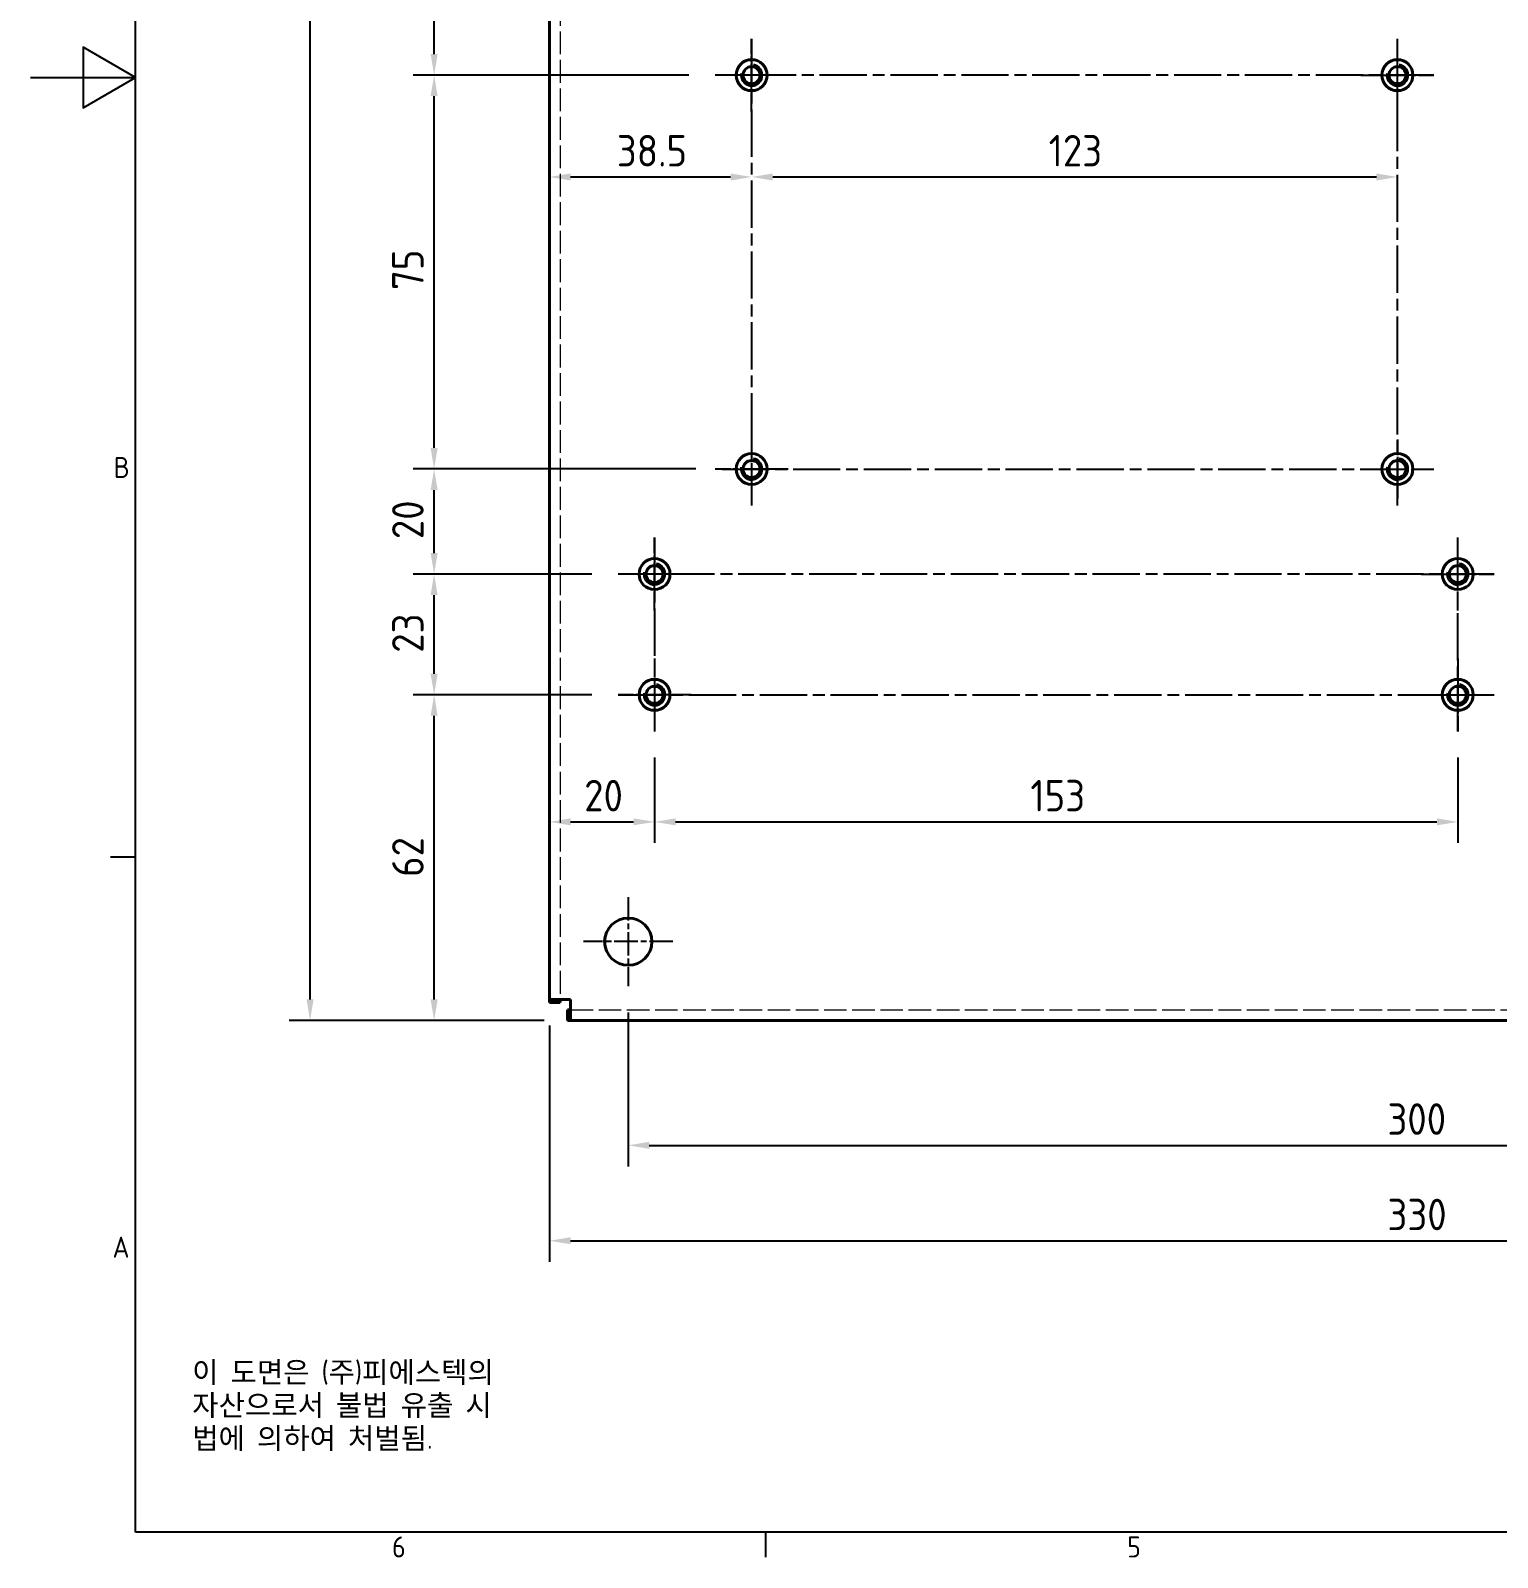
# Model space of a CAD drawing. Header units: millimetres. Extents: x 0 to 840, y 0 to 594.
# Drawn here: x 0 to 279.4, y 15.2 to 305.9 of the extents above; entities that cross this region are included whole.
import ezdxf

# ---------------------------------------------------------------- set-up
doc = ezdxf.new("R2010")
doc.units = ezdxf.units.MM
doc.header["$LTSCALE"] = 2
doc.linetypes.add('CHAIN', pattern=[0.3543, 0.2362, -0.0295, 0.0591, -0.0295])
doc.linetypes.add('DASHED', pattern=[0.2067, 0.1654, -0.0413])
doc.layers.get('0').update_dxf_attribs({"color": 3, "lineweight": 25})
for name, color, linetype, lineweight in [('가려진 것(ISO)', 2, 'DASHED', 18), ('가시적인 것(ISO)', 3, 'Continuous', 40), ('가시적인 좁은 것(ISO)', 3, 'Continuous', 35), ('경계(ISO)', 7, 'Continuous', 25), ('기호(ISO)', 5, 'Continuous', 25), ('중심 표식(ISO)', 1, 'Continuous', 25), ('중심선(ISO)', 1, 'Continuous', 25), ('치수(ISO)', 2, 'Continuous', 25)]:
    doc.layers.add(name, color=color, linetype=linetype, lineweight=lineweight)
doc.styles.add('문자 텍스트_PSTEK_POSCO', font='isocp.shx')
doc.styles.add('치수 텍스트_PSTEK_POSCO', font='isocp.shx')
doc.dimstyles.new('치수_PSTEK_POSCO', dxfattribs={"dimscale": 2, "dimtxt": 3, "dimasz": 2, "dimexe": 2, "dimexo": 2.5, "dimgap": 1, "dimtad": 1, "dimrnd": 1e-08, "dimdsep": 46, "dimtxsty": '치수 텍스트_PSTEK_POSCO', "dimcen": 0.09, "dimdle": 10, "dimclrd": 7, "dimclre": 7, "dimclrt": 2, "dimadec": 1, "dimazin": 2, "dimtfac": 1, "dimtmove": 0, "dimatfit": 3, "dimfxl": 0, "dimtolj": 1, "dimlwd": -1, "dimlwe": -1, "dimarcsym": 0})

# ---------------------------------------------------------------- blocks, each defined once
blk = doc.blocks.new('경계 Default Border')
at = {"layer": '경계(ISO)'}
for p, q in [((10, 74.25), (7.6, 74.25)), ((70, 10), (70, 7.6))]:
    blk.add_line(p, q, dxfattribs=at)
at = {"layer": '경계(ISO)', "flags": 128}
for points in [[(10, 10), (10, 287), (410, 287), (410, 10), (10, 10)], [(0, 148.5), (10, 148.5), (5, 151.39), (5, 145.61), (10, 148.5)]]:
    blk.add_lwpolyline(points, dxfattribs=at)
at = {"layer": '경계(ISO)', "color": 2, "char_height": 2, "attachment_point": 7, "style": '문자 텍스트_PSTEK_POSCO'}
for s, insert in [('B', (7.92, 110.36)), ('A', (7.81, 36.12)), ('6', (34.43, 7.58)), ('5', (104.43, 7.58))]:
    blk.add_mtext(s, dxfattribs=dict(at, insert=insert))
blk = doc.blocks.new('*D22')
at = {"layer": 'Defpoints', "color": 0, "transparency": 16777216}
for p in [(76.87, 179.43), (111.9, 179.43), (102.85, 117.43)]:
    blk.add_point(p, dxfattribs=at)
at = {"layer": '치수(ISO)', "color": 7, "transparency": 16777216}
for p, q in [((106.9, 179.43), (72.87, 179.43)), ((76.87, 121.43), (76.87, 175.43)), ((97.85, 117.43), (72.87, 117.43))]:
    blk.add_line(p, q, dxfattribs=at)
for points in [[(76.2, 175.43), (77.54, 175.43), (76.87, 179.43)], [(76.2, 121.43), (77.54, 121.43), (76.87, 117.43)]]:
    blk.add_solid(points, dxfattribs=at)
at = {"layer": '치수(ISO)', "color": 2, "transparency": 16777216, "insert": (71.87, 144.75), "char_height": 6, "attachment_point": 4, "rotation": 90, "style": '치수 텍스트_PSTEK_POSCO'}
blk.add_mtext('\\A1;62', dxfattribs=at)
blk = doc.blocks.new('*D25')
at = {"layer": 'Defpoints', "color": 0, "transparency": 16777216}
for p in [(76.87, 332.43), (111.9, 332.43), (130.4, 297.43)]:
    blk.add_point(p, dxfattribs=at)
at = {"layer": '치수(ISO)', "color": 7, "transparency": 16777216}
for p, q in [((106.9, 332.43), (72.87, 332.43)), ((76.87, 301.43), (76.87, 328.43)), ((125.4, 297.43), (72.87, 297.43))]:
    blk.add_line(p, q, dxfattribs=at)
for points in [[(76.2, 328.43), (77.54, 328.43), (76.87, 332.43)], [(76.2, 301.43), (77.54, 301.43), (76.87, 297.43)]]:
    blk.add_solid(points, dxfattribs=at)
at = {"layer": '치수(ISO)', "color": 2, "transparency": 16777216, "insert": (71.87, 311.52), "char_height": 6, "attachment_point": 4, "rotation": 90, "style": '치수 텍스트_PSTEK_POSCO'}
blk.add_mtext('\\A1;35', dxfattribs=at)
blk = doc.blocks.new('*D26')
at = {"layer": 'Defpoints', "color": 0, "transparency": 16777216}
for p in [(76.87, 297.43), (130.4, 297.43), (131.72, 222.43)]:
    blk.add_point(p, dxfattribs=at)
at = {"layer": '치수(ISO)', "color": 7, "transparency": 16777216}
for p, q in [((125.4, 297.43), (72.87, 297.43)), ((76.87, 226.43), (76.87, 293.43)), ((126.72, 222.43), (72.87, 222.43))]:
    blk.add_line(p, q, dxfattribs=at)
for points in [[(76.2, 293.43), (77.54, 293.43), (76.87, 297.43)], [(76.2, 226.43), (77.54, 226.43), (76.87, 222.43)]]:
    blk.add_solid(points, dxfattribs=at)
at = {"layer": '치수(ISO)', "color": 2, "transparency": 16777216, "insert": (71.87, 256.52), "char_height": 6, "attachment_point": 4, "rotation": 90, "style": '치수 텍스트_PSTEK_POSCO'}
blk.add_mtext('\\A1;75', dxfattribs=at)
blk = doc.blocks.new('*D27')
at = {"layer": 'Defpoints', "color": 0, "transparency": 16777216}
for p in [(76.87, 222.43), (131.72, 222.43), (111.9, 202.43)]:
    blk.add_point(p, dxfattribs=at)
at = {"layer": '치수(ISO)', "color": 7, "transparency": 16777216}
for p, q in [((126.72, 222.43), (72.87, 222.43)), ((76.87, 206.43), (76.87, 218.43)), ((106.9, 202.43), (72.87, 202.43))]:
    blk.add_line(p, q, dxfattribs=at)
for points in [[(76.2, 218.43), (77.54, 218.43), (76.87, 222.43)], [(76.2, 206.43), (77.54, 206.43), (76.87, 202.43)]]:
    blk.add_solid(points, dxfattribs=at)
at = {"layer": '치수(ISO)', "color": 2, "transparency": 16777216, "insert": (71.87, 209.07), "char_height": 6, "attachment_point": 4, "rotation": 90, "style": '치수 텍스트_PSTEK_POSCO'}
blk.add_mtext('\\A1;20', dxfattribs=at)
blk = doc.blocks.new('*D28')
at = {"layer": 'Defpoints', "color": 0, "transparency": 16777216}
for p in [(76.87, 202.43), (111.9, 202.43), (111.9, 179.43)]:
    blk.add_point(p, dxfattribs=at)
at = {"layer": '치수(ISO)', "color": 7, "transparency": 16777216}
for p, q in [((106.9, 202.43), (72.87, 202.43)), ((76.87, 183.43), (76.87, 198.43)), ((106.9, 179.43), (72.87, 179.43))]:
    blk.add_line(p, q, dxfattribs=at)
for points in [[(76.2, 198.43), (77.54, 198.43), (76.87, 202.43)], [(76.2, 183.43), (77.54, 183.43), (76.87, 179.43)]]:
    blk.add_solid(points, dxfattribs=at)
at = {"layer": '치수(ISO)', "color": 2, "transparency": 16777216, "insert": (71.87, 187.44), "char_height": 6, "attachment_point": 4, "rotation": 90, "style": '치수 텍스트_PSTEK_POSCO'}
blk.add_mtext('\\A1;23', dxfattribs=at)
blk = doc.blocks.new('*D31')
at = {"layer": 'Defpoints', "color": 0, "transparency": 16777216}
for p in [(98.85, 533.43), (137.35, 304.38), (137.35, 278.04)]:
    blk.add_point(p, dxfattribs=at)
at = {"layer": '치수(ISO)', "color": 7, "transparency": 16777216}
blk.add_line((102.85, 278.04), (133.35, 278.04), dxfattribs=at)
for points in [[(102.85, 278.7), (102.85, 277.37), (98.85, 278.04)], [(133.35, 278.7), (133.35, 277.37), (137.35, 278.04)]]:
    blk.add_solid(points, dxfattribs=at)
at = {"layer": '치수(ISO)', "color": 2, "transparency": 16777216, "insert": (111.67, 283.04), "char_height": 6, "attachment_point": 4, "style": '치수 텍스트_PSTEK_POSCO'}
blk.add_mtext('\\A1;38.5', dxfattribs=at)
blk = doc.blocks.new('*D32')
at = {"layer": 'Defpoints', "color": 0, "transparency": 16777216}
for p in [(137.35, 304.38), (260.35, 304.38), (260.35, 278.04)]:
    blk.add_point(p, dxfattribs=at)
at = {"layer": '치수(ISO)', "color": 7, "transparency": 16777216}
blk.add_line((141.35, 278.04), (256.35, 278.04), dxfattribs=at)
for points in [[(141.35, 278.7), (141.35, 277.37), (137.35, 278.04)], [(256.35, 278.7), (256.35, 277.37), (260.35, 278.04)]]:
    blk.add_solid(points, dxfattribs=at)
at = {"layer": '치수(ISO)', "color": 2, "transparency": 16777216, "insert": (193.92, 283.04), "char_height": 6, "attachment_point": 4, "style": '치수 텍스트_PSTEK_POSCO'}
blk.add_mtext('\\A1;123', dxfattribs=at)
blk = doc.blocks.new('*D33')
at = {"layer": 'Defpoints', "color": 0, "transparency": 16777216}
for p in [(118.85, 172.48), (118.85, 155.23), (98.85, 121.43)]:
    blk.add_point(p, dxfattribs=at)
at = {"layer": '치수(ISO)', "color": 7, "transparency": 16777216}
for p, q in [((118.85, 167.48), (118.85, 151.23)), ((102.85, 155.23), (114.85, 155.23))]:
    blk.add_line(p, q, dxfattribs=at)
for points in [[(102.85, 155.9), (102.85, 154.57), (98.85, 155.23)], [(114.85, 155.9), (114.85, 154.57), (118.85, 155.23)]]:
    blk.add_solid(points, dxfattribs=at)
at = {"layer": '치수(ISO)', "color": 2, "transparency": 16777216, "insert": (105.45, 160.23), "char_height": 6, "attachment_point": 4, "style": '치수 텍스트_PSTEK_POSCO'}
blk.add_mtext('\\A1;20', dxfattribs=at)
blk = doc.blocks.new('*D34')
at = {"layer": 'Defpoints', "color": 0, "transparency": 16777216}
for p in [(118.85, 172.48), (271.85, 172.48), (271.85, 155.23)]:
    blk.add_point(p, dxfattribs=at)
at = {"layer": '치수(ISO)', "color": 7, "transparency": 16777216}
for p, q in [((118.85, 167.48), (118.85, 151.23)), ((271.85, 167.48), (271.85, 151.23)), ((122.85, 155.23), (267.85, 155.23))]:
    blk.add_line(p, q, dxfattribs=at)
for points in [[(122.85, 155.9), (122.85, 154.57), (118.85, 155.23)], [(267.85, 155.9), (267.85, 154.57), (271.85, 155.23)]]:
    blk.add_solid(points, dxfattribs=at)
at = {"layer": '치수(ISO)', "color": 2, "transparency": 16777216, "insert": (190.44, 160.23), "char_height": 6, "attachment_point": 4, "style": '치수 텍스트_PSTEK_POSCO'}
blk.add_mtext('\\A1;153', dxfattribs=at)
blk = doc.blocks.new('*D50')
at = {"layer": 'Defpoints', "color": 0, "transparency": 16777216}
for p in [(113.85, 123.93), (413.85, 123.93), (413.85, 93.64)]:
    blk.add_point(p, dxfattribs=at)
at = {"layer": '치수(ISO)', "color": 7, "transparency": 16777216}
for p, q in [((113.85, 118.93), (113.85, 89.64)), ((413.85, 118.93), (413.85, 89.64)), ((117.85, 93.64), (409.85, 93.64))]:
    blk.add_line(p, q, dxfattribs=at)
for points in [[(117.85, 94.31), (117.85, 92.97), (113.85, 93.64)], [(409.85, 94.31), (409.85, 92.97), (413.85, 93.64)]]:
    blk.add_solid(points, dxfattribs=at)
at = {"layer": '치수(ISO)', "color": 2, "transparency": 16777216, "insert": (258.44, 98.64), "char_height": 6, "attachment_point": 4, "style": '치수 텍스트_PSTEK_POSCO'}
blk.add_mtext('\\A1;300', dxfattribs=at)
blk = doc.blocks.new('*D51')
at = {"layer": 'Defpoints', "color": 0, "transparency": 16777216}
for p in [(98.85, 121.43), (428.85, 121.43), (428.85, 75.47)]:
    blk.add_point(p, dxfattribs=at)
at = {"layer": '치수(ISO)', "color": 7, "transparency": 16777216}
for p, q in [((98.85, 116.43), (98.85, 71.47)), ((428.85, 116.43), (428.85, 71.47)), ((102.85, 75.47), (424.85, 75.47))]:
    blk.add_line(p, q, dxfattribs=at)
for points in [[(102.85, 76.14), (102.85, 74.81), (98.85, 75.47)], [(424.85, 76.14), (424.85, 74.81), (428.85, 75.47)]]:
    blk.add_solid(points, dxfattribs=at)
at = {"layer": '치수(ISO)', "color": 2, "transparency": 16777216, "insert": (258.44, 80.47), "char_height": 6, "attachment_point": 4, "style": '치수 텍스트_PSTEK_POSCO'}
blk.add_mtext('\\A1;330', dxfattribs=at)
blk = doc.blocks.new('*D52')
at = {"layer": 'Defpoints', "color": 0, "transparency": 16777216}
for p in [(53.24, 537.43), (102.85, 537.43), (102.85, 117.43)]:
    blk.add_point(p, dxfattribs=at)
at = {"layer": '치수(ISO)', "color": 7, "transparency": 16777216}
for p, q in [((97.85, 537.43), (49.24, 537.43)), ((53.24, 121.43), (53.24, 533.43)), ((97.85, 117.43), (49.24, 117.43))]:
    blk.add_line(p, q, dxfattribs=at)
for points in [[(52.57, 533.43), (53.91, 533.43), (53.24, 537.43)], [(52.57, 121.43), (53.91, 121.43), (53.24, 117.43)]]:
    blk.add_solid(points, dxfattribs=at)
at = {"layer": '치수(ISO)', "color": 2, "transparency": 16777216, "insert": (48.24, 321.72), "char_height": 6, "attachment_point": 4, "rotation": 90, "style": '치수 텍스트_PSTEK_POSCO'}
blk.add_mtext('\\A1;420', dxfattribs=at)

msp = doc.modelspace()

# ---------------------------------------------------------------- linework, layer by layer
at = {"layer": '가려진 것(ISO)', "ltscale": 13.113335}
msp.add_line((100.8451, 533.4252), (100.8451, 121.4252), dxfattribs=at)
at = {"layer": '가려진 것(ISO)', "ltscale": 12.981777}
msp.add_line((102.8451, 119.4252), (424.8451, 119.4252), dxfattribs=at)
at = {"layer": '가시적인 것(ISO)'}
for p, q in [((98.8451, 121.4252), (98.8451, 533.4252)), ((98.8451, 121.4252), (102.8451, 121.4252)), ((98.8451, 121.4252), (98.8451, 120.8395)), ((100.8451, 120.8395), (98.8451, 120.8395)), ((100.8451, 121.4252), (100.8451, 120.8395)), ((102.8451, 119.4252), (102.2593, 119.4252)), ((102.2593, 119.4252), (102.2593, 117.4252)), ((102.8451, 121.4252), (102.8451, 117.4252)), ((102.2593, 117.4252), (102.8451, 117.4252)), ((424.8451, 117.4252), (102.8451, 117.4252))]:
    msp.add_line(p, q, dxfattribs=at)
for centre, radius in [((137.3451, 297.4252), 2.95), ((260.3451, 297.4252), 2.95), ((137.3451, 297.4252), 1.621), ((260.3451, 297.4252), 1.621), ((137.3451, 222.4252), 2.95), ((137.3451, 222.4252), 1.621), ((260.3451, 222.4252), 2.95), ((260.3451, 222.4252), 1.621), ((118.8451, 202.4252), 2.95), ((118.8451, 202.4252), 1.621), ((271.8451, 202.4252), 2.95), ((271.8451, 202.4252), 1.621), ((118.8451, 179.4252), 2.95), ((118.8451, 179.4252), 1.621), ((271.8451, 179.4252), 2.95), ((271.8451, 179.4252), 1.621), ((113.8451, 132.4252), 4.5)]:
    msp.add_circle(centre, radius, dxfattribs=at)
at = {"layer": '가시적인 좁은 것(ISO)'}
for centre in [(137.3451, 297.4252), (260.3451, 297.4252), (137.3451, 222.4252), (260.3451, 222.4252), (118.8451, 202.4252), (271.8451, 202.4252), (118.8451, 179.4252), (271.8451, 179.4252)]:
    msp.add_arc(centre, 2, 170, 80, dxfattribs=at)
at = {"layer": '중심 표식(ISO)', "linetype": 'CHAIN', "ltscale": 7.722792}
for p, q in [((137.3451, 290.4752), (137.3451, 304.3752)), ((260.3451, 290.4752), (260.3451, 304.3752)), ((144.2951, 297.4252), (130.3951, 297.4252)), ((253.3951, 297.4252), (267.2951, 297.4252)), ((144.2951, 222.4252), (130.3951, 222.4252)), ((253.3951, 222.4252), (267.2951, 222.4252)), ((118.8451, 195.4752), (118.8451, 209.3752)), ((271.8451, 195.4752), (271.8451, 209.3752)), ((125.7951, 202.4252), (111.8951, 202.4252)), ((264.8951, 202.4252), (278.7951, 202.4252)), ((118.8451, 186.3752), (118.8451, 172.4752)), ((271.8451, 186.3752), (271.8451, 172.4752)), ((125.7951, 179.4252), (111.8951, 179.4252)), ((264.8951, 179.4252), (278.7951, 179.4252))]:
    msp.add_line(p, q, dxfattribs=at)
at = {"layer": '중심 표식(ISO)', "linetype": 'CHAIN', "ltscale": 6.245997}
for p, q in [((137.3451, 228.0462), (137.3451, 216.8042)), ((260.3451, 228.0462), (260.3451, 216.8042))]:
    msp.add_line(p, q, dxfattribs=at)
at = {"layer": '중심 표식(ISO)', "linetype": 'CHAIN', "ltscale": 9.445163}
for p, q in [((113.8451, 140.9252), (113.8451, 123.9252)), ((122.3451, 132.4252), (105.3451, 132.4252))]:
    msp.add_line(p, q, dxfattribs=at)
at = {"layer": '중심선(ISO)', "linetype": 'CHAIN', "ltscale": 19.051651}
for p, q in [((137.3451, 304.3752), (137.3451, 215.4752)), ((260.3451, 215.4752), (260.3451, 304.3752)), ((267.2951, 297.4252), (130.3951, 297.4252)), ((131.7241, 222.4252), (265.9661, 222.4252)), ((118.8451, 209.3752), (118.8451, 172.4752)), ((271.8451, 172.4752), (271.8451, 209.3752)), ((278.7951, 202.4252), (111.8951, 202.4252)), ((111.8951, 179.4252), (278.7951, 179.4252))]:
    msp.add_line(p, q, dxfattribs=at)

# ---------------------------------------------------------------- block references
at = {"xscale": 2, "yscale": 2, "zscale": 2}
msp.add_blockref('경계 Default Border', (0, 0), dxfattribs=at)

# ---------------------------------------------------------------- texts
at = {"layer": '기호(ISO)', "color": 7, "insert": (30.7893, 52.4565), "char_height": 4, "width": 102.480277, "attachment_point": 1, "line_spacing_factor": 0.944221, "style": '문자 텍스트_PSTEK_POSCO'}
msp.add_mtext('{이 도면은 (주)피에스텍의\\P자산으로서 불법 유출 시 \\P법에 의하여 처벌됨.}', dxfattribs=at)

# ---------------------------------------------------------------- dimensions: what is measured, and where the dimension line sits
at = {"layer": '치수(ISO)', "color": 7}
for base, p1, p2, angle, override, picture, middle in [((53.2393, 537.4252), (102.8451, 117.4252), (102.8451, 537.4252), 90, {"dimdec": 2, "dimtp": 0, "dimtm": 0, "dimtdec": 2, "dimtofl": 0, "dimatfit": 1}, '*D52', (53.2393, 327.4252)), ((137.3451, 278.0366), (98.8451, 533.4252), (137.3451, 304.3752), 180, {"dimdec": 2, "dimse1": 1, "dimse2": 1, "dimtp": 0, "dimtm": 0, "dimtdec": 2, "dimtofl": 0, "dimatfit": 1}, '*D31', (118.0951, 278.0366)), ((76.87, 332.4252), (130.3951, 297.4252), (111.8951, 332.4252), 90, {"dimdec": 2, "dimtp": 0, "dimtm": 0, "dimtdec": 2, "dimtofl": 0, "dimatfit": 1}, '*D25', (76.87, 314.9452)), ((260.3451, 278.0366), (137.3451, 304.3752), (260.3451, 304.3752), 180, {"dimdec": 2, "dimse1": 1, "dimse2": 1, "dimtp": 0, "dimtm": 0, "dimtdec": 2, "dimtofl": 0, "dimatfit": 1}, '*D32', (198.8451, 278.0366)), ((76.87, 297.4252), (131.7241, 222.4252), (130.3951, 297.4252), 90, {"dimdec": 2, "dimtp": 0, "dimtm": 0, "dimtdec": 2, "dimtofl": 0, "dimatfit": 1}, '*D26', (76.87, 259.9452)), ((76.87, 222.4252), (111.8951, 202.4252), (131.7241, 222.4252), 90, {"dimdec": 2, "dimtp": 0, "dimtm": 0, "dimtdec": 2, "dimtofl": 0, "dimatfit": 1}, '*D27', (76.87, 212.4452)), ((76.87, 202.4252), (111.8951, 179.4252), (111.8951, 202.4252), 90, {"dimdec": 2, "dimtp": 0, "dimtm": 0, "dimtdec": 2, "dimtofl": 0, "dimatfit": 1}, '*D28', (76.87, 190.9452)), ((76.87, 179.4252), (102.8451, 117.4252), (111.8951, 179.4252), 90, {"dimdec": 2, "dimtp": 0, "dimtm": 0, "dimtdec": 2, "dimtofl": 0, "dimatfit": 1}, '*D22', (76.87, 148.4052)), ((118.8451, 155.2326), (98.8451, 121.4252), (118.8451, 172.4752), 180, {"dimdec": 2, "dimse1": 1, "dimtp": 0, "dimtm": 0, "dimtdec": 2, "dimtofl": 0, "dimatfit": 1}, '*D33', (108.8251, 155.2326)), ((271.8451, 155.2326), (118.8451, 172.4752), (271.8451, 172.4752), 180, {"dimdec": 2, "dimtp": 0, "dimtm": 0, "dimtdec": 2, "dimtofl": 0, "dimatfit": 1}, '*D34', (195.3651, 155.2326)), ((413.8451, 93.6408), (113.8451, 123.9252), (413.8451, 123.9252), 180, {"dimdec": 2, "dimtp": 0, "dimtm": 0, "dimtdec": 2, "dimtofl": 0, "dimatfit": 1}, '*D50', (263.8451, 93.6408))]:
    dim = msp.add_linear_dim(base=base, p1=p1, p2=p2, angle=angle, dimstyle='치수_PSTEK_POSCO', override=override, dxfattribs=at)
    dim.commit()
    dim.dimension.update_dxf_attribs({"geometry": picture, "text_midpoint": middle, "dimtype": 160})
dim = msp.add_linear_dim(base=(428.8451, 75.4735), p1=(98.8451, 121.4252), p2=(428.8451, 121.4252), dimstyle='치수_PSTEK_POSCO', override={"dimdec": 2, "dimtp": 0, "dimtm": 0, "dimtdec": 2, "dimtofl": 0, "dimatfit": 1}, dxfattribs=at)
dim.commit()
dim.dimension.update_dxf_attribs({"geometry": '*D51', "text_midpoint": (263.8451, 75.4735), "dimtype": 160})

doc.saveas('drawing.dxf')
